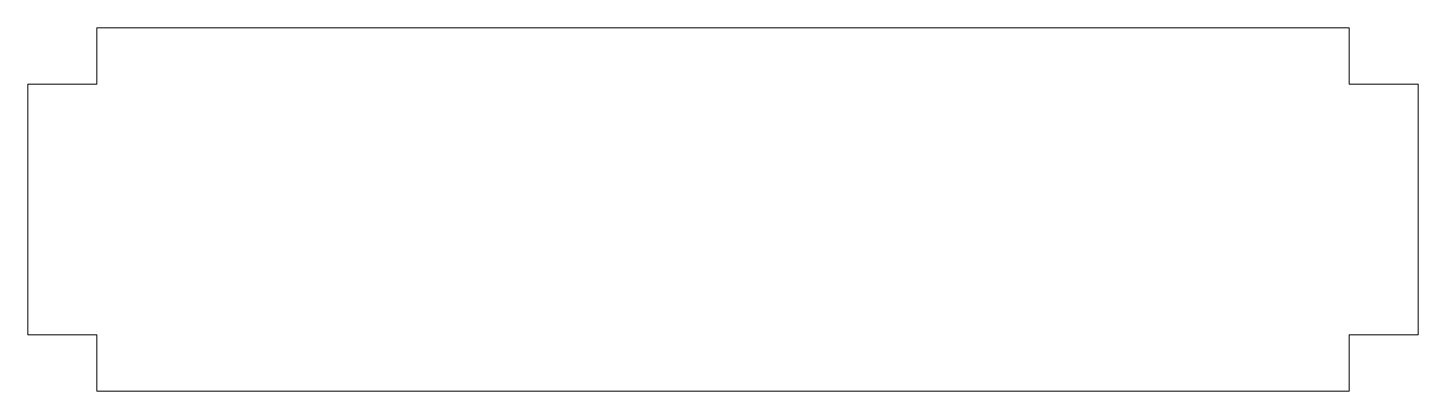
# Model space of a CAD drawing. Header units: millimetres. Extents: x -55 to 55, y -14 to 14.
import ezdxf

# ---------------------------------------------------------------- set-up
doc = ezdxf.new("R2010")
doc.units = ezdxf.units.MM

msp = doc.modelspace()

# ---------------------------------------------------------------- linework, layer by layer
at = {"color": 7, "linetype": 'Continuous', "lineweight": 15}
for p, q in [((50, 14.5), (-50, 14.5)), ((-50, 14.5), (-50, 10)), ((50, 10), (50, 14.5)), ((-55.5, 10), (-55.5, -10)), ((-55.5, 10), (-50, 10)), ((55.5, 10), (50, 10)), ((55.5, 10), (55.5, -10)), ((-55.5, -10), (-50, -10)), ((-50, -10), (-50, -14.5)), ((55.5, -10), (50, -10)), ((50, -14.5), (50, -10)), ((-50, -14.5), (50, -14.5))]:
    msp.add_line(p, q, dxfattribs=at)

doc.saveas('drawing.dxf')
